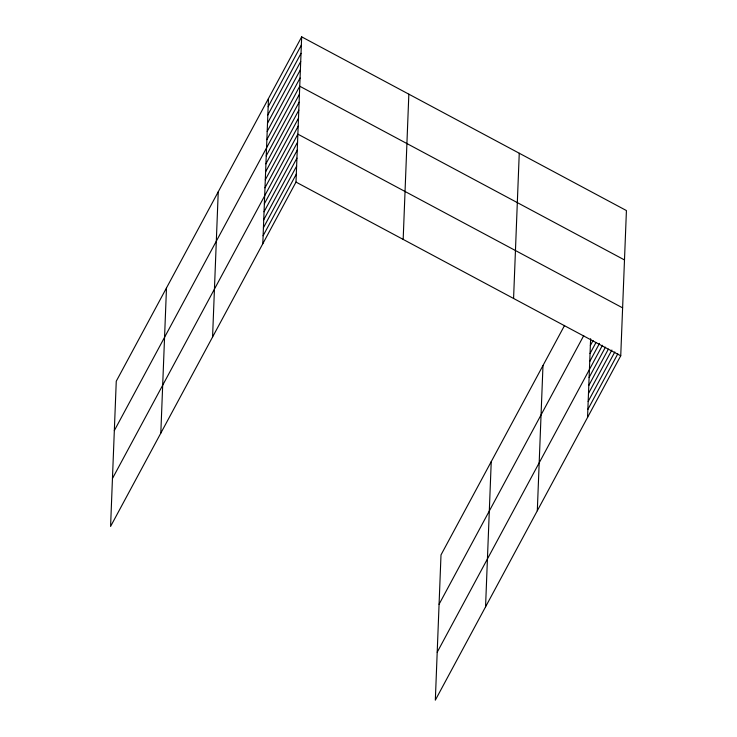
<?xml version="1.0" encoding="UTF-8"?>
<svg xmlns="http://www.w3.org/2000/svg" width="737" height="737" viewBox="0 0 737 737"><rect width="100%" height="100%" fill="white"/><g stroke="black" fill="none" stroke-linecap="round" stroke-linejoin="round"><path stroke-width="1.11" d="M160.813 433.153L166.488 287.918M212.569 337.03L218.244 191.804M262.796 243.744L268.48 98.509M301.673 36.85L116.262 381.213L110.578 526.439L295.998 182.085L301.673 36.85L626.422 210.561L620.738 355.787L435.327 700.15L441.002 554.915L564.597 325.385M403.167 239.405L408.842 94.17M485.554 606.855L491.238 461.629M513.578 298.467L519.253 153.232M537.31 510.741L542.985 365.506M587.546 417.446L590.623 338.716M268.157 106.736L301.359 45.077M267.835 114.972L301.037 53.313M267.513 123.199L300.714 61.539M267.19 131.426L300.392 69.766M266.868 139.661L300.07 78.002M114.327 430.592L299.747 86.229L624.488 259.94M266.232 155.875L299.434 94.216M265.919 163.863L299.121 102.203M265.606 171.85L298.807 110.191M265.292 179.837L298.494 118.178M264.988 187.824L298.181 126.165M112.457 478.516L297.868 134.152L622.618 307.863M264.362 203.799L297.564 142.149M264.049 211.795L297.251 150.136M263.735 219.783L296.937 158.123M263.422 227.77L296.624 166.111M263.109 235.757L296.311 174.098M439.068 604.294L583.732 335.639M590.355 345.561L593.073 340.503M590.042 353.548L596.03 342.429M589.729 361.535L599.522 343.341M437.198 652.227L602.479 345.266M589.103 377.51L605.427 347.182M588.789 385.497L608.384 349.108M588.476 393.484L611.885 350.02M588.163 401.472L614.833 351.945M587.859 409.459L617.79 353.871M295.998 182.085L620.738 355.787"/></g></svg>
